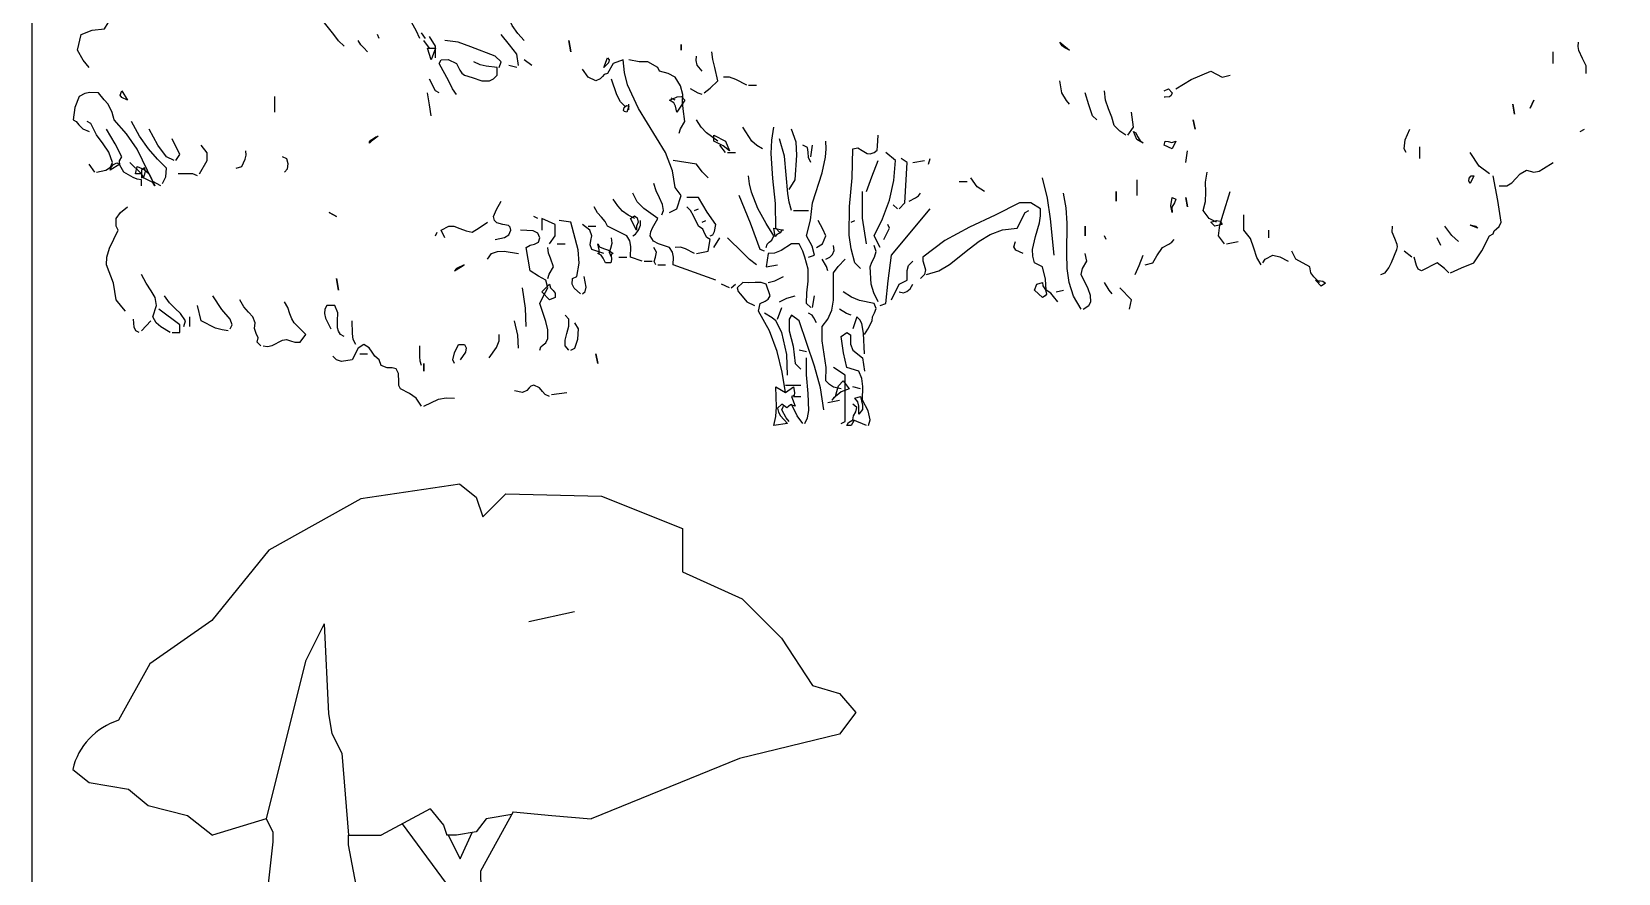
# Model space of a CAD drawing. Header units: millimetres. Extents: x 577 to 2337, y 236 to 943.
# Drawn here: x 809.98 to 815.78, y 705.82 to 708.9 of the extents above; entities that cross this region are included whole.
import ezdxf

# ---------------------------------------------------------------- set-up
doc = ezdxf.new("R2010")
doc.units = ezdxf.units.MM
doc.header["$LTSCALE"] = 0.01
doc.linetypes.add('SOLID_LINE', pattern=[0])
doc.layers.add('06-Furn', color=4, linetype='Continuous')

# ---------------------------------------------------------------- blocks, each defined once
blk = doc.blocks.new('Tree 10')
at = {"layer": '06-Furn', "color": 34, "linetype": 'SOLID_LINE'}
for p, q in [((957.5663, 638.6162), (957.6014, 638.5955)), ((957.5681, 638.5425), (957.5663, 638.6162)), ((957.6014, 638.5955), (957.6301, 638.6162)), ((957.6329, 638.5848), (957.6229, 638.5803)), ((957.6229, 638.5803), (957.6364, 638.5452)), ((957.6301, 638.6162), (957.6347, 638.5955)), ((957.6347, 638.5955), (957.6329, 638.5848)), ((957.5663, 638.5075), (957.5681, 638.5425)), ((957.5879, 638.5524), (957.5726, 638.538)), ((957.5726, 638.538), (957.5753, 638.5228)), ((957.5753, 638.5228), (957.5825, 638.5102)), ((957.6059, 638.5389), (957.5879, 638.5524)), ((957.6122, 638.5434), (957.6059, 638.5389)), ((957.6194, 638.5506), (957.6122, 638.5434)), ((957.6364, 638.5452), (957.6194, 638.5506)), ((957.5592, 638.4742), (957.5663, 638.5075)), ((957.6086, 638.4814), (957.5592, 638.4742)), ((957.5825, 638.5102), (957.6086, 638.4814))]:
    blk.add_line(p, q, dxfattribs=at)
at = {"layer": '06-Furn', "color": 88, "linetype": 'SOLID_LINE'}
for points in [[(955.0539, 639.7835), (955.0323, 639.8104), (955.0117, 639.8473), (955.0251, 639.9048), (955.0656, 639.92), (955.1105, 639.9255), (955.124, 639.947), (955.1033, 639.9901), (955.0907, 640.036), (955.0683, 640.1303), (955.08, 640.1555), (955.0961, 640.1869), (955.1294, 640.2022), (955.1662, 640.2229), (955.1815, 640.248), (955.1833, 640.2633), (955.1743, 640.2786), (955.1905, 640.3289), (955.2111, 640.3783), (955.2399, 640.4224), (955.2803, 640.4556)], [(956.2634, 639.8895), (956.2508, 639.9192), (956.2346, 639.947), (956.1996, 640.0108), (956.1825, 640.018), (956.178, 640.0054), (956.1834, 639.9875), (956.1933, 639.974)], [(955.9875, 639.8616), (955.9669, 639.8814), (955.9489, 639.9048), (955.9103, 639.9533)], [(956.1151, 639.8895), (956.1088, 639.9048)], [(956.285, 639.8895), (956.2706, 639.9111)], [(956.0729, 639.841), (956.0585, 639.8563), (956.0486, 639.8662), (956.0378, 639.8832)], [(956.2993, 639.8544), (956.2787, 639.8832)], [(956.3056, 639.8122), (956.2921, 639.8544), (956.3209, 639.8544), (956.3056, 639.8122)], [(956.3209, 639.8194), (956.3209, 639.8616), (956.2993, 639.8967)], [(956.816, 639.841), (956.8088, 639.8832), (956.816, 639.841)], [(957.2195, 639.8473), (957.2195, 639.8679), (957.2195, 639.8473)], [(958.6401, 639.8473), (958.6231, 639.8563), (958.6132, 639.8634), (958.6051, 639.876), (958.6401, 639.8473)], [(960.5299, 639.7619), (960.5299, 639.7898), (960.5164, 639.8167), (960.5029, 639.8455), (960.5002, 639.8607), (960.502, 639.876)], [(956.3982, 639.6846), (956.3838, 639.7053), (956.3694, 639.734), (956.3344, 639.7988), (956.3425, 639.8122), (956.3676, 639.8131), (956.3982, 639.7988), (956.4099, 639.7736), (956.417, 639.7628), (956.4269, 639.7556), (956.4557, 639.7475), (956.4907, 639.735), (956.5186, 639.735), (956.5339, 639.743), (956.5464, 639.7556), (956.5464, 639.7835), (956.5069, 639.7888), (956.4845, 639.7933), (956.462, 639.8041)], [(956.6183, 639.7835), (956.5896, 639.7907)], [(956.674, 639.7907), (956.6453, 639.8122)], [(957.1773, 639.2533), (957.2042, 639.2668), (957.2195, 639.3162), (957.1979, 639.345), (957.188, 639.4061), (957.162, 639.4726), (957.064, 639.6343), (957.0236, 639.7206), (957.0119, 639.7655), (957.0074, 639.8122), (956.9715, 639.7988), (956.9499, 639.7619), (956.9382, 639.7583), (956.9319, 639.7511), (956.9238, 639.7421), (956.9077, 639.735), (956.8798, 639.7484), (956.8592, 639.7772)], [(956.9364, 639.7835), (956.9499, 639.8194), (956.9562, 639.8122), (956.9544, 639.8014), (956.9364, 639.7835)], [(957.2123, 639.5435), (957.2177, 639.5597), (957.233, 639.5858), (957.2267, 639.6325), (957.2249, 639.6586), (957.2258, 639.6846), (957.2177, 639.717), (957.1979, 639.7484), (957.1719, 639.7619), (957.1404, 639.77), (957.135, 639.7835), (957.0982, 639.8041), (957.0658, 639.805), (957.0281, 639.8122)], [(957.2968, 639.77), (957.2788, 639.7925), (957.2743, 639.8095), (957.2761, 639.8257)], [(957.304, 639.6918), (957.3264, 639.708), (957.3534, 639.735), (957.3426, 639.7844), (957.3354, 639.8131), (957.3318, 639.841)], [(960.4095, 639.7988), (960.4095, 639.841)], [(956.3344, 639.6918), (956.3209, 639.6981), (956.2993, 639.7412)], [(957.0137, 639.6424), (956.9975, 639.6586), (956.9841, 639.6837), (956.9652, 639.7412)], [(957.4603, 639.7197), (957.4199, 639.7394), (957.3965, 639.7484), (957.3741, 639.7484)], [(958.6401, 639.6496), (958.6293, 639.6631), (958.6123, 639.6918), (958.6051, 639.735)], [(959.0292, 639.7062), (959.0858, 639.7403), (959.1568, 639.77), (959.199, 639.7484), (959.2278, 639.7556)], [(955.3163, 639.3513), (955.2875, 639.3665), (955.23, 639.4851), (955.1905, 639.5418), (955.1455, 639.592), (955.1384, 639.619), (955.124, 639.6496), (955.1096, 639.6657), (955.0889, 639.6918), (955.0566, 639.6927), (955.0386, 639.6891), (955.018, 639.6774), (955.0018, 639.6379), (954.9964, 639.592), (955.0072, 639.5867), (955.017, 639.5741), (955.0314, 639.5597), (955.0539, 639.5498)], [(955.195, 639.6639), (955.1743, 639.6738), (955.168, 639.6828), (955.1743, 639.6981), (955.195, 639.6639)], [(955.7332, 639.6208), (955.7332, 639.6774)], [(956.3056, 639.6073), (956.2993, 639.6469), (956.2921, 639.6918)], [(957.2042, 639.6208), (957.1988, 639.6424), (957.1925, 639.655), (957.1773, 639.6639), (957.1899, 639.6694), (957.2051, 639.6765), (957.2204, 639.6783), (957.233, 639.6639), (957.2042, 639.6208)], [(957.1979, 639.6639), (957.1836, 639.6712)], [(957.2968, 639.6846), (957.2815, 639.69), (957.2545, 639.7062)], [(957.4666, 639.7197), (957.4954, 639.7197)], [(958.7399, 639.592), (958.7246, 639.6073), (958.7111, 639.6469), (958.6976, 639.6918)], [(958.8459, 639.5364), (958.8243, 639.5516), (958.8037, 639.5714), (958.7947, 639.602), (958.783, 639.6325), (958.7722, 639.6639), (958.7677, 639.6981)], [(958.987, 639.6981), (958.987, 639.6981), (959.0023, 639.7062), (959.0157, 639.6918), (959.0121, 639.6819), (959.0058, 639.6765), (958.9897, 639.6756), (958.987, 639.6756)], [(957.0209, 639.6208), (957.0128, 639.6226), (957.0092, 639.6262), (957.011, 639.637), (957.02, 639.6451), (957.0281, 639.6424), (957.0209, 639.6208)], [(957.0281, 639.6289), (957.0281, 639.6496)], [(958.8531, 639.5364), (958.8746, 639.5651), (958.8675, 639.6208)], [(960.2684, 639.6136), (960.2612, 639.6496), (960.2684, 639.6136)], [(960.325, 639.6352), (960.3385, 639.6639), (960.325, 639.6352)], [(955.0818, 639.4016), (955.1159, 639.4088), (955.1321, 639.4195), (955.1393, 639.4366), (955.1267, 639.4744), (955.1051, 639.5049), (955.0808, 639.5382), (955.0602, 639.5786), (955.0467, 639.5858)], [(955.2453, 639.3513), (955.2453, 639.3728), (955.23, 639.3755), (955.2156, 639.3818), (955.1815, 639.4016), (955.1671, 639.4267), (955.1653, 639.442), (955.1743, 639.4573), (955.1491, 639.5049), (955.1177, 639.5579)], [(955.3226, 639.3593), (955.3351, 639.3845), (955.3379, 639.4151), (955.3046, 639.4483), (955.2713, 639.4869), (955.239, 639.5327), (955.2093, 639.5858)], [(955.3648, 639.4438), (955.3379, 639.4573), (955.3055, 639.4995), (955.274, 639.5579)], [(957.3534, 639.5148), (957.312, 639.5453), (957.2932, 639.5651), (957.2761, 639.592)], [(957.5169, 639.486), (957.4962, 639.4986), (957.4783, 639.5148), (957.445, 639.5651)], [(959.1002, 639.5579), (959.093, 639.592), (959.1002, 639.5579)], [(959.8721, 639.4726), (959.864, 639.486), (959.8676, 639.5193), (959.8856, 639.5579)], [(960.5083, 639.5498), (960.5236, 639.5579)], [(955.372, 639.4438), (955.3864, 639.4654), (955.3585, 639.5229)], [(955.4574, 639.3944), (955.4861, 639.4438), (955.4861, 639.4717), (955.4645, 639.5004)], [(956.0801, 639.5076), (956.0801, 639.5121), (956.0846, 639.5175), (956.1025, 639.5301), (956.1115, 639.5327), (956.0872, 639.5148), (956.0801, 639.5076)], [(957.3965, 639.4789), (957.3731, 639.4968), (957.339, 639.5148), (957.339, 639.5364), (957.3821, 639.5148), (957.3965, 639.4789)], [(957.3821, 639.4726), (957.3606, 639.5004)], [(957.694, 639.4366), (957.6859, 639.4546), (957.6849, 639.4744), (957.6823, 639.4914), (957.6652, 639.5004)], [(957.694, 639.4573), (957.7002, 639.5004)], [(958.9097, 639.5076), (958.8864, 639.5211), (958.8746, 639.5498), (958.8827, 639.5445), (958.889, 639.5319), (958.8971, 639.5175), (958.9097, 639.5076)], [(959.0157, 639.486), (958.987, 639.5004), (958.9906, 639.5148), (959.0005, 639.513), (959.0139, 639.5094), (959.0292, 639.5148), (959.0157, 639.486)], [(955.5922, 639.4151), (955.6128, 639.4222), (955.6254, 639.4483), (955.629, 639.4627), (955.6272, 639.4789)], [(955.7683, 639.4016), (955.7799, 639.4133), (955.7826, 639.4321), (955.7773, 639.4501), (955.762, 639.4573)], [(957.3183, 639.38), (957.2968, 639.4025), (957.2761, 639.4303), (957.1907, 639.4438)], [(957.3893, 639.4726), (957.4181, 639.4726)], [(958.0668, 639.4366), (958.1099, 639.4438)], [(958.1243, 639.4303), (958.1306, 639.451)], [(959.0661, 639.4366), (959.0714, 639.4789)], [(959.9215, 639.451), (959.9215, 639.4941)], [(960.1767, 639.3944), (960.1381, 639.4231), (960.1057, 639.4726)], [(955.0755, 639.4016), (955.0539, 639.4303)], [(955.1312, 639.4088), (955.1348, 639.4195), (955.1437, 639.4294), (955.1554, 639.4348), (955.1662, 639.4303), (955.1312, 639.4088)], [(955.2453, 639.3944), (955.2031, 639.4366)], [(955.2947, 639.3513), (955.2875, 639.3629), (955.2723, 639.3701), (955.2561, 639.3791), (955.2453, 639.3944), (955.2237, 639.3944), (955.23, 639.4222), (955.2552, 639.4114), (955.274, 639.3944), (955.2947, 639.3513)], [(955.2453, 639.4088), (955.2453, 639.38), (955.257, 639.389), (955.2606, 639.4052), (955.257, 639.4169), (955.2453, 639.4088)], [(955.4502, 639.3881), (955.434, 639.3944), (955.4169, 639.3944), (955.3801, 639.3944)], [(959.1784, 639.2183), (959.1505, 639.2317), (959.1289, 639.2605), (959.1379, 639.2937), (959.1388, 639.3279), (959.1379, 639.3647), (959.1433, 639.4016)], [(960.0338, 639.0331), (960.0743, 639.0511), (960.1192, 639.0691), (960.1479, 639.1131), (960.1767, 639.1679), (960.1902, 639.1751), (960.1938, 639.1868), (960.2019, 639.194), (960.2117, 639.2021), (960.219, 639.2183), (960.2073, 639.2973), (960.1902, 639.3881)], [(960.1057, 639.3593), (960.1003, 639.3683), (960.1021, 639.3791), (960.1093, 639.3881), (960.1192, 639.3881), (960.1057, 639.3593)], [(960.2117, 639.3513), (960.2396, 639.3513), (960.2576, 639.362), (960.2729, 639.3773), (960.289, 639.3944), (960.3115, 639.4088), (960.3385, 639.4016), (960.3582, 639.4052), (960.3744, 639.4141), (960.4095, 639.4366)], [(957.1485, 639.2452), (957.1557, 639.2605), (957.1512, 639.2829), (957.1404, 639.3072), (957.1287, 639.3333), (957.1198, 639.3593)], [(958.2366, 639.3665), (958.2654, 639.3665)], [(958.3292, 639.3306), (958.3022, 639.3477), (958.2798, 639.38)], [(958.5835, 639.097), (958.5709, 639.2308), (958.5592, 639.3054), (958.5413, 639.38)], [(958.6824, 638.9002), (958.6554, 638.9478), (958.6392, 638.9972), (958.6321, 639.0493), (958.6302, 639.1032), (958.6311, 639.2146), (958.6284, 639.2704), (958.6185, 639.3243)], [(958.8108, 639.2955), (958.8108, 639.3306), (958.8108, 639.2955)], [(958.8881, 639.3162), (958.8881, 639.3728)], [(959.2071, 639.1392), (959.1856, 639.1679), (959.1901, 639.2066), (959.2018, 639.247), (959.2278, 639.3306)], [(955.1878, 638.8921), (955.1734, 638.9082), (955.1527, 638.9343), (955.1437, 638.9954), (955.1177, 639.0619), (955.1186, 639.0907), (955.1285, 639.123), (955.1599, 639.1895), (955.1527, 639.203), (955.1527, 639.2317), (955.1689, 639.2533), (955.195, 639.274)], [(956.5393, 639.1545), (956.5734, 639.1616), (956.5896, 639.1715), (956.5968, 639.1895), (956.5941, 639.2003), (956.5878, 639.2057), (956.5671, 639.2093), (956.5456, 639.2156), (956.5375, 639.2246), (956.533, 639.2389), (956.5438, 639.265), (956.5608, 639.2955)], [(957.0775, 639.0754), (957.0344, 639.0907), (957.0362, 639.1293), (957.0326, 639.15), (957.0209, 639.1679), (956.9499, 639.203), (956.9418, 639.2209), (956.9283, 639.2362), (956.914, 639.2524), (956.9014, 639.274)], [(957.0497, 639.2317), (957.0254, 639.2434), (957.0047, 639.2587), (956.9876, 639.2784), (956.9715, 639.3027)], [(957.3255, 639.1679), (957.3354, 639.1724), (957.3417, 639.1841), (957.3471, 639.2102), (957.3148, 639.2542), (957.2833, 639.309), (957.2411, 639.309)], [(957.2761, 639.1041), (957.3183, 639.1122), (957.3255, 639.1545), (957.3138, 639.1616), (957.3067, 639.176), (957.2986, 639.1931), (957.2833, 639.203), (957.2644, 639.2416), (957.2545, 639.2605), (957.2411, 639.274)], [(957.268, 639.2605), (957.2833, 639.2668)], [(959.0157, 639.2533), (959.0103, 639.2784), (959.0157, 639.309), (959.0292, 639.3018), (959.0238, 639.2892), (959.0148, 639.2731), (959.0157, 639.2533)], [(959.0714, 639.274), (959.0661, 639.309), (959.0714, 639.274)], [(955.9588, 639.2389), (955.9318, 639.2533), (955.9588, 639.2389)], [(956.3559, 639.1608), (956.3425, 639.1895), (956.3694, 639.203), (956.3883, 639.203), (956.4099, 639.1949), (956.4332, 639.1859), (956.4548, 639.1814), (956.4808, 639.1976), (956.5114, 639.2183)], [(956.6956, 639.2317), (956.6812, 639.2389)], [(956.7378, 639.1392), (956.7585, 639.1679), (956.7585, 639.2102), (956.71, 639.2317), (956.71, 639.1895)], [(956.8511, 638.9559), (956.8286, 638.9765), (956.8205, 638.9909), (956.8223, 639.0125), (956.8376, 639.0197), (956.8466, 639.0682), (956.843, 639.1167), (956.816, 639.2183), (956.7738, 639.2246)], [(956.9364, 639.1041), (956.8933, 639.1185), (956.887, 639.1347), (956.8897, 639.1509), (956.8933, 639.1688), (956.8861, 639.1895), (956.8592, 639.2102)], [(957.0559, 639.1895), (957.0344, 639.2317), (957.0487, 639.2416), (957.0587, 639.2335), (957.0622, 639.2183), (957.0559, 639.203), (957.0559, 639.1895)], [(957.0425, 639.1679), (957.0532, 639.1742), (957.064, 639.1886), (957.0712, 639.2066), (957.0712, 639.2246)], [(957.2968, 639.2183), (957.3102, 639.2246)], [(959.1721, 639.203), (959.1568, 639.2183), (959.1784, 639.2246), (959.191, 639.2219), (959.199, 639.2102), (959.1721, 639.203)], [(959.341, 639.0619), (959.3257, 639.0889), (959.315, 639.123), (959.3024, 639.159), (959.2781, 639.1895), (959.2781, 639.2452)], [(960.1336, 639.1967), (960.1084, 639.2057), (960.1057, 639.2084), (960.1264, 639.203), (960.1336, 639.1967)], [(956.3209, 639.1679), (956.3272, 639.1814)], [(956.7028, 638.7501), (956.7064, 638.7618), (956.7145, 638.769), (956.7244, 638.7771), (956.7315, 638.7923), (956.7315, 638.8247), (956.7244, 638.8543), (956.7028, 638.9208), (956.7145, 638.946), (956.7315, 638.9774), (956.7244, 639.0062), (956.6983, 639.0206), (956.6669, 639.0403), (956.6525, 639.1257), (956.6669, 639.1338), (956.683, 639.1383), (956.6974, 639.1455), (956.7028, 639.1608), (956.6956, 639.1778), (956.6785, 639.1859), (956.6318, 639.1895)], [(956.8798, 639.203), (956.9077, 639.203)], [(956.9652, 639.0907), (956.958, 639.1068), (956.9625, 639.123), (956.9679, 639.141), (956.9652, 639.1608)], [(958.6976, 639.203), (958.6976, 639.1679), (958.6976, 639.203)], [(958.7749, 639.1545), (958.7677, 639.1679)], [(958.9169, 639.0619), (958.9447, 639.0691), (958.96, 639.0952), (958.9807, 639.1257), (959.004, 639.1374), (959.0148, 639.1446), (959.0229, 639.1545)], [(959.3689, 639.1608), (959.3689, 639.1895)], [(959.7795, 639.0269), (959.7948, 639.0331), (959.8083, 639.0511), (959.8182, 639.0709), (959.837, 639.1185), (959.8398, 639.1275), (959.8388, 639.1365), (959.8299, 639.158), (959.8209, 639.1814), (959.8218, 639.203)], [(959.9988, 639.1329), (959.9853, 639.1608)], [(960.0626, 639.1473), (960.0383, 639.1697), (960.0132, 639.203)], [(956.5114, 639.0834), (956.5258, 639.1041), (956.5482, 639.1113), (956.5725, 639.1122), (956.6246, 639.1041)], [(956.7315, 639.0125), (956.7369, 639.0286), (956.7531, 639.0547), (956.7423, 639.0871), (956.7351, 639.105), (956.7315, 639.1257)], [(956.7666, 639.1392), (956.7954, 639.1392)], [(956.9436, 639.0691), (956.9346, 639.0862), (956.9275, 639.097), (956.9149, 639.1041), (956.9212, 639.1077), (956.9203, 639.1167), (956.9149, 639.1392), (956.9212, 639.1284), (956.9356, 639.1221), (956.9535, 639.1158), (956.9715, 639.1041), (956.9661, 639.1023), (956.9643, 639.097), (956.9652, 639.0817), (956.9625, 639.0691), (956.9436, 639.0691)], [(956.9921, 639.0907), (957.0209, 639.0907)], [(957.1269, 639.0619), (957.1215, 639.0745), (957.126, 639.0907), (957.1296, 639.1086), (957.1198, 639.1257)], [(957.268, 639.1041), (957.2356, 639.1203), (957.2177, 639.1266), (957.1979, 639.1257)], [(958.4703, 639.1041), (958.4433, 639.1158), (958.4361, 639.1275), (958.4424, 639.1473)], [(958.6904, 638.9002), (958.7111, 638.9136), (958.7183, 638.9271), (958.7174, 638.9496), (958.7084, 638.9747), (958.6824, 639.0269), (958.6877, 639.0484), (958.7039, 639.0754), (958.6976, 639.1041)], [(958.8809, 639.0269), (958.8953, 639.0592), (958.9097, 639.097)], [(959.2143, 639.1392), (959.2566, 639.1473)], [(959.3473, 639.0691), (959.3554, 639.0834), (959.3842, 639.097), (959.4093, 639.0915), (959.4399, 639.0754)], [(959.554, 638.9981), (959.5333, 639.0188), (959.5234, 639.0331), (959.5189, 639.0547), (959.4686, 639.0834), (959.4533, 639.1122)], [(959.8928, 639.0907), (959.864, 639.1122)], [(960.0275, 639.0331), (960.0114, 639.0484), (959.9853, 639.0691), (959.9278, 639.0403), (959.9161, 639.0466), (959.9089, 639.0601), (959.9009, 639.0907)], [(956.391, 639.0403), (956.4189, 639.0574), (956.426, 639.0619), (956.3982, 639.0484), (956.391, 639.0403)], [(957.0847, 639.0754), (957.1135, 639.0754)], [(957.135, 639.0619), (957.162, 639.0619)], [(955.3513, 638.8148), (955.3163, 638.8354), (955.3001, 638.8498), (955.2875, 638.8714), (955.301, 638.9136), (955.2956, 638.9424), (955.2812, 638.9676), (955.2633, 638.9945), (955.2453, 639.0269)], [(955.9669, 638.9693), (955.9588, 639.0125), (955.9669, 638.9693)], [(956.6525, 638.8364), (956.6507, 638.9037), (956.639, 638.9774)], [(956.7378, 638.9343), (956.71, 638.963), (956.7378, 638.9909), (956.7423, 638.9783), (956.7513, 638.9684), (956.7594, 638.9585), (956.7585, 638.9424), (956.7378, 638.9343)], [(956.8592, 638.9559), (956.8681, 638.9648), (956.8726, 638.9801), (956.8655, 639.0197)], [(958.5413, 638.9424), (958.5125, 638.9693), (958.5206, 638.9909), (958.5413, 638.9981), (958.5431, 638.9855), (958.5521, 638.9703), (958.5557, 638.955), (958.5512, 638.9487), (958.5413, 638.9424)], [(958.7965, 638.9559), (958.7848, 638.9693), (958.7677, 638.9981)], [(958.8594, 638.9002), (958.8675, 638.9343), (958.8243, 638.9774)], [(959.5612, 638.9846), (959.5396, 639.0062), (959.5666, 639.0026), (959.5765, 638.9945), (959.5612, 638.9846)], [(955.4007, 638.8364), (955.407, 638.857), (955.3891, 638.884), (955.3684, 638.9028), (955.3477, 638.9226), (955.3298, 638.9487)], [(955.5706, 638.8283), (955.5769, 638.8427), (955.5706, 638.8633), (955.5391, 638.8984), (955.5068, 638.9487)], [(955.6829, 638.7654), (955.6694, 638.7788), (955.6721, 638.795), (955.6658, 638.8112), (955.6595, 638.8291), (955.6622, 638.8498), (955.6532, 638.8723), (955.6371, 638.8894), (955.62, 638.9082), (955.6056, 638.9343)], [(955.691, 638.7654), (955.7072, 638.7636), (955.7233, 638.7672), (955.762, 638.786), (955.7764, 638.7896), (955.7907, 638.7842), (955.8069, 638.7788), (955.8258, 638.7788), (955.8465, 638.8076), (955.8177, 638.8364), (955.8042, 638.8498), (955.7952, 638.8642), (955.788, 638.8831), (955.7809, 638.9055), (955.7683, 638.9271)], [(958.5916, 638.963), (958.6185, 638.9693)], [(955.2372, 638.8148), (955.2255, 638.8202), (955.2192, 638.8336), (955.2165, 638.8633)], [(955.3585, 638.8148), (955.3864, 638.8148), (955.3864, 638.8427), (955.3091, 638.9002)], [(955.4223, 638.8364), (955.4223, 638.8714)], [(955.5634, 638.8211), (955.5409, 638.8238), (955.5167, 638.831), (955.4645, 638.857), (955.4502, 638.9136)], [(955.9875, 638.7995), (955.974, 638.8076), (955.966, 638.8193), (955.9623, 638.8319), (955.9633, 638.8579), (955.9641, 638.8867), (955.9525, 638.9136), (955.9237, 638.9136), (955.9165, 638.9002), (955.9156, 638.884), (955.9192, 638.8669), (955.9381, 638.8283)], [(956.8088, 638.7501), (956.7954, 638.7654), (956.7954, 638.7869), (956.8016, 638.8112), (956.8088, 638.8372), (956.8088, 638.8633), (956.7954, 638.8786)], [(955.2453, 638.8211), (955.2803, 638.857)], [(956.0297, 638.7708), (956.0199, 638.7896), (956.0181, 638.8112), (956.0163, 638.857)], [(956.5177, 638.7222), (956.5446, 638.76), (956.5536, 638.7842), (956.5545, 638.8076)], [(956.6246, 638.7573), (956.6228, 638.8049), (956.6102, 638.857)], [(956.816, 638.7501), (956.8304, 638.7573), (956.8421, 638.7905), (956.8439, 638.8283), (956.8304, 638.8498)], [(956.2706, 638.5452), (956.2499, 638.574), (956.2265, 638.5919), (956.1933, 638.609), (956.187, 638.6207), (956.187, 638.6342), (956.1861, 638.6647), (956.1771, 638.6818), (956.1627, 638.6854), (956.1439, 638.6854), (956.1223, 638.6935), (956.1151, 638.715), (956.0998, 638.7276), (956.09, 638.7429), (956.0783, 638.7582), (956.0585, 638.7708), (956.0378, 638.7573), (956.0163, 638.715), (955.9776, 638.7087), (955.9588, 638.7141), (955.9453, 638.7285)], [(956.2706, 638.6935), (956.2652, 638.7097), (956.2643, 638.7267), (956.2634, 638.7654)], [(956.391, 638.7016), (956.3847, 638.715), (956.3901, 638.7402), (956.4054, 638.7708), (956.4269, 638.7708), (956.4332, 638.7582), (956.4305, 638.7429), (956.4116, 638.715)], [(956.045, 638.7366), (956.0729, 638.7366)], [(956.2787, 638.6728), (956.2787, 638.7016), (956.2787, 638.6728)], [(956.9149, 638.7016), (956.9077, 638.7366), (956.9149, 638.7016)], [(956.2787, 638.5452), (956.3326, 638.5704), (956.3604, 638.5758), (956.391, 638.574)], [(956.7378, 638.5803), (956.7226, 638.5884), (956.7127, 638.5991), (956.701, 638.6117), (956.6812, 638.6225), (956.6705, 638.6189), (956.6633, 638.6117), (956.6552, 638.6027), (956.639, 638.5955), (956.6102, 638.6018)], [(956.745, 638.5874), (956.8016, 638.5955)]]:
    blk.add_lwpolyline(points, dxfattribs=at)
at = {"layer": '06-Furn', "color": 34, "linetype": 'SOLID_LINE'}
for points in [[(956.6453, 639.8832), (956.6228, 639.9084), (956.6021, 639.938), (956.5662, 640.0099), (956.5321, 640.0854), (956.497, 640.1519)], [(956.6246, 639.7907), (956.6183, 639.8329), (956.5914, 639.8662), (956.5608, 639.9048)], [(956.5545, 639.7835), (956.5608, 639.8041), (956.5393, 639.8257), (956.4503, 639.8599), (956.4036, 639.876), (956.3559, 639.8832)], [(957.5798, 639.1814), (957.5663, 639.1967), (957.5646, 639.2865), (957.5547, 639.3773), (957.5493, 639.4699), (957.552, 639.5175), (957.5592, 639.5651)], [(957.6149, 639.3377), (957.6364, 639.3728), (957.6427, 639.4627), (957.64, 639.5103), (957.6229, 639.5579)], [(957.6229, 639.2605), (957.6149, 639.291), (957.6095, 639.3234), (957.6041, 639.3908), (957.5978, 639.46), (957.5798, 639.5229)], [(957.6859, 639.0907), (957.7074, 639.097), (957.6985, 639.1302), (957.6787, 639.1679), (957.693, 639.2254), (957.7002, 639.2883), (957.7352, 639.3989), (957.7478, 639.4564), (957.7505, 639.486), (957.7487, 639.5148)], [(957.8763, 639.0484), (957.8548, 639.0691), (957.8413, 639.1203), (957.8341, 639.1706), (957.835, 639.2749), (957.8449, 639.3809), (957.8476, 639.486), (957.8664, 639.4896), (957.8817, 639.4797), (957.8997, 639.4689), (957.9114, 639.4681), (957.9257, 639.4726), (957.9365, 639.4815), (957.9383, 639.4959), (957.9401, 639.5364)], [(957.8979, 639.3306), (957.9168, 639.3845), (957.9401, 639.4438)], [(957.9473, 639.1257), (957.9257, 639.1679), (957.9563, 639.2299), (957.9815, 639.2982), (957.9976, 639.3701), (958.0039, 639.4438), (957.9689, 639.4726)], [(958.0174, 639.2668), (958.0381, 639.2883), (958.0461, 639.4366), (958.0246, 639.451)], [(957.5304, 639.1257), (957.534, 639.1374), (957.5421, 639.1446), (957.552, 639.1527), (957.5592, 639.1679), (957.5304, 639.2128), (957.4998, 639.2677), (957.4765, 639.3279), (957.4693, 639.3584), (957.4666, 639.3881)], [(957.3471, 639.0062), (957.1907, 639.0619), (957.1916, 639.0907), (957.188, 639.1086), (957.1773, 639.1257), (957.1368, 639.1392), (957.118, 639.149), (957.1063, 639.1679), (957.109, 639.1832), (957.1153, 639.1976), (957.135, 639.2317), (957.0829, 639.2677), (957.0587, 639.292), (957.0425, 639.3243)], [(957.8979, 639.1392), (957.8826, 639.2326), (957.8835, 639.3306)], [(958.0534, 639.2955), (958.0767, 639.3072), (958.0875, 639.3144), (958.0956, 639.3243)], [(957.5241, 639.1122), (957.5088, 639.1185), (957.4729, 639.2146), (957.4316, 639.3162)], [(957.9473, 638.9136), (957.9689, 638.9208), (957.977, 639.0035), (957.9895, 639.097), (958.1306, 639.2668)], [(958.0111, 639.2668), (957.9958, 639.2821)], [(958.5979, 638.9271), (958.5817, 638.946), (958.5718, 638.9585), (958.5547, 638.9693), (958.553, 639.0098), (958.5413, 639.0547), (958.5125, 639.0691), (958.5062, 639.0934), (958.5053, 639.1176), (958.5161, 639.1652), (958.5305, 639.2156), (958.5341, 639.2416), (958.5341, 639.2668), (958.499, 639.2883), (958.4568, 639.2883), (958.3678, 639.2434), (958.2744, 639.1994), (958.1845, 639.1509), (958.1037, 639.0907), (958.1037, 639.0772), (958.1091, 639.061), (958.1135, 639.0439), (958.1099, 639.0269), (958.0956, 639.0125)], [(957.6301, 639.2605), (957.6859, 639.2605)], [(957.7146, 639.1257), (957.737, 639.1392), (957.7487, 639.1679), (957.738, 639.1931), (957.7209, 639.2246)], [(957.8413, 639.2183), (957.8548, 639.2246)], [(957.9608, 639.1545), (957.9823, 639.1967), (957.9752, 639.2102)], [(958.1172, 639.0269), (958.1621, 639.0403), (958.2007, 639.0628), (958.2726, 639.1203), (958.3094, 639.149), (958.3499, 639.1733), (958.3957, 639.1904), (958.4487, 639.1967), (958.4775, 639.2533), (958.4919, 639.2605)], [(957.339, 639.1257), (957.3606, 639.1608)], [(957.4954, 639.0619), (957.4702, 639.0817), (957.445, 639.1059), (957.3893, 639.1608)], [(957.5636, 639.1661), (957.5592, 639.1967), (957.5942, 639.1895), (957.5879, 639.1895), (957.5816, 639.1787), (957.5691, 639.1733), (957.5636, 639.1661)], [(957.5636, 639.1679), (957.5636, 639.1679), (957.5636, 639.1679)], [(957.694, 638.9065), (957.6787, 638.9208), (957.6796, 638.9595), (957.6841, 639.0026), (957.6849, 639.0466), (957.6724, 639.0907), (957.6643, 639.1122), (957.6517, 639.1392), (957.6229, 639.1392), (957.5861, 639.114), (957.561, 639.105), (957.5376, 639.1041), (957.5304, 639.0547), (957.5726, 639.0619)], [(957.7487, 639.0834), (957.7631, 639.0907), (957.7739, 639.1005), (957.7793, 639.114), (957.7775, 639.1329)], [(957.9401, 638.9271), (957.924, 638.9595), (957.9149, 638.9909), (957.9114, 639.0547), (957.9168, 639.0718), (957.9267, 639.0907), (957.9329, 639.1113), (957.9257, 639.1329)], [(957.8053, 638.609), (957.7775, 638.6153), (957.7622, 638.6243), (957.7487, 638.6378), (957.7496, 638.6863), (957.7424, 638.7348), (957.7352, 638.7842), (957.7352, 638.8364), (957.7568, 638.8633), (957.7703, 638.8966), (957.7775, 638.9325), (957.7775, 639.0062), (957.7775, 639.0331), (957.7936, 639.0556), (957.8197, 639.0834)], [(957.7568, 639.0403), (957.7514, 639.0565), (957.7352, 639.0834)], [(957.9895, 638.9343), (958.0174, 638.9909), (958.0461, 639.0062), (958.0461, 639.0412), (958.0516, 639.0592), (958.0668, 639.0754)], [(957.3965, 638.9774), (957.3678, 638.9909)], [(957.4028, 638.9774), (957.4181, 638.9909)], [(957.6014, 638.5955), (957.5897, 638.6701), (957.5708, 638.7456), (957.543, 638.8202), (957.5025, 638.8921), (957.5088, 638.9208), (957.5268, 638.9289), (957.5376, 638.9361), (957.5448, 638.9487), (957.5304, 638.9909), (957.5124, 638.9981), (957.4909, 638.9972), (957.4675, 638.9963), (957.445, 638.9981), (957.4244, 638.9774), (957.428, 638.9648), (957.4369, 638.955), (957.4603, 638.9271), (957.4882, 638.9136)], [(957.5376, 638.9981), (957.5628, 639.0035), (957.5942, 639.0197)], [(958.0174, 638.963), (958.0327, 638.9603), (958.0453, 638.964), (958.0569, 638.9738), (958.0668, 638.9909)], [(957.5798, 638.9271), (957.6059, 638.9406), (957.6364, 638.9487)], [(957.7002, 638.9065), (957.7074, 638.9487)], [(957.8898, 638.8076), (957.9024, 638.8274), (957.9186, 638.857), (957.9194, 638.8723), (957.9275, 638.8867), (957.9329, 638.902), (957.9257, 638.9208), (957.8718, 638.9316), (957.8431, 638.9442), (957.8125, 638.963)], [(957.6086, 638.6584), (957.6059, 638.7339), (957.5879, 638.8148), (957.5663, 638.857), (957.5529, 638.8687), (957.5241, 638.8849)], [(957.5726, 638.8633), (957.5879, 638.9065)], [(957.7415, 638.5317), (957.7299, 638.6117), (957.7074, 638.6917), (957.6517, 638.857), (957.6229, 638.8786), (957.6149, 638.8633), (957.6149, 638.8211), (957.6292, 638.7645), (957.6364, 638.7016), (957.6571, 638.68)], [(957.7146, 638.8498), (957.7056, 638.8678), (957.6985, 638.8777), (957.6859, 638.8849)], [(957.8413, 638.8786), (957.8251, 638.884), (957.7991, 638.9002)], [(957.8898, 638.7366), (957.8871, 638.8121), (957.8808, 638.8471), (957.8736, 638.8615), (957.8629, 638.8714), (957.8476, 638.8283)], [(957.9051, 638.4742), (957.9114, 638.4958), (957.9033, 638.5281), (957.8835, 638.5668), (957.8844, 638.6171), (957.8808, 638.6459), (957.8692, 638.6728), (957.826, 638.6863), (957.8134, 638.7402), (957.8053, 638.7995), (957.826, 638.8148), (957.8386, 638.8058), (957.8395, 638.7905), (957.8395, 638.7716), (957.8476, 638.7501), (957.8835, 638.7222), (957.8898, 638.6728)], [(957.6787, 638.7438), (957.6517, 638.7501)], [(957.6724, 638.4814), (957.6823, 638.503), (957.6867, 638.529), (957.6841, 638.591), (957.6778, 638.6593), (957.6787, 638.7222)], [(957.8053, 638.4814), (957.8197, 638.4895), (957.8197, 638.6584), (957.7775, 638.6863)], [(957.7703, 638.5668), (957.7838, 638.5803), (957.7892, 638.5991), (957.7955, 638.6198), (957.8125, 638.6378), (957.8341, 638.609), (957.8053, 638.5973), (957.7775, 638.574), (957.7703, 638.5668)], [(957.6014, 638.6225), (957.6571, 638.6225)], [(957.6301, 638.5803), (957.6571, 638.5803)], [(957.8763, 638.609), (957.8476, 638.6162)], [(957.8692, 638.5165), (957.87, 638.5452), (957.8664, 638.5614), (957.8548, 638.574), (957.8763, 638.5803), (957.8835, 638.5488), (957.8826, 638.5326), (957.8692, 638.5165)], [(957.6149, 638.4895), (957.6041, 638.503), (957.5879, 638.5317), (957.5942, 638.5452)], [(957.6652, 638.4814), (957.6445, 638.5093), (957.6229, 638.5524)], [(957.7568, 638.5587), (957.7991, 638.5668)], [(957.8979, 638.4742), (957.8476, 638.4958), (957.8503, 638.5093), (957.8584, 638.5245), (957.8619, 638.5398), (957.8476, 638.5524)], [(957.826, 638.4742), (957.8323, 638.4859), (957.844, 638.4931), (957.8512, 638.4913), (957.8413, 638.4742), (957.826, 638.4742)]]:
    blk.add_lwpolyline(points, dxfattribs=at)
blk = doc.blocks.new('ui')
at = {"layer": '06-Furn', "color": 88}
for p, q in [((864.0265, 611.6855), (863.664, 611.6312)), ((864.0265, 611.6855), (864.0865, 611.6375)), ((864.1945, 611.6495), (864.1105, 611.5655)), ((864.1945, 611.6495), (864.5445, 611.6411)), ((863.664, 611.6312), (863.3277, 611.4433)), ((864.0865, 611.6375), (864.1105, 611.5655)), ((864.5445, 611.6411), (864.8413, 611.5224)), ((864.8413, 611.5224), (864.8413, 611.3642)), ((863.3277, 611.4433), (863.1199, 611.1862)), ((864.8413, 611.3642), (865.0589, 611.2653)), ((865.0589, 611.2653), (865.2025, 611.1215)), ((863.1199, 611.1862), (862.8924, 611.028)), ((864.4465, 611.2175), (864.2785, 611.1815)), ((863.5308, 611.1742), (863.4625, 611.0375)), ((863.5308, 611.1742), (863.5465, 610.8455)), ((865.2025, 611.1215), (865.3161, 610.9489)), ((862.8924, 611.028), (862.7785, 610.8215)), ((863.4625, 611.0375), (863.3185, 610.4615)), ((865.3161, 610.9489), (865.415, 610.9193)), ((865.415, 610.9193), (865.4744, 610.85)), ((863.5465, 610.8455), (863.5585, 610.7735)), ((865.4744, 610.85), (865.415, 610.7709)), ((863.5585, 610.7735), (863.5945, 610.7015)), ((865.415, 610.7709), (865.049, 610.682)), ((863.5945, 610.7015), (863.6195, 610.4015)), ((865.049, 610.682), (864.5065, 610.4615)), ((862.6105, 610.6415), (862.6705, 610.5935)), ((862.6705, 610.5935), (862.8145, 610.5695)), ((862.8145, 610.5695), (862.8865, 610.5095)), ((862.8865, 610.5095), (863.0305, 610.4735)), ((863.9185, 610.4975), (863.7385, 610.4015)), ((863.9185, 610.4975), (863.9665, 610.4375)), ((864.2216, 610.4864), (864.1015, 610.2701)), ((864.2216, 610.4864), (864.3625, 610.4735)), ((863.0305, 610.4735), (863.1213, 610.4009)), ((863.3185, 610.4615), (863.1213, 610.4009)), ((863.3185, 610.4615), (863.3425, 610.4135)), ((863.8156, 610.4427), (864.0145, 610.1735)), ((863.9665, 610.4375), (863.9785, 610.4015)), ((864.1225, 610.4615), (864.0865, 610.4135)), ((864.2165, 610.4772), (864.1225, 610.4615)), ((864.3625, 610.4735), (864.5065, 610.4615)), ((863.3425, 610.3775), (863.2945, 609.9455)), ((863.3425, 610.4135), (863.3425, 610.3775)), ((863.6185, 610.4015), (863.7385, 610.4015)), ((863.6185, 610.4015), (863.6185, 610.3655)), ((863.6185, 610.3655), (863.6545, 610.1735)), ((864.0145, 610.4015), (863.9785, 610.4015)), ((863.9837, 610.4015), (864.028, 610.3144)), ((864.0865, 610.4135), (864.0145, 610.4015)), ((864.028, 610.3144), (864.0721, 610.4112)), ((864.1015, 610.2701), (864.1825, 606.7175)), ((864.0745, 610.2215), (864.0145, 610.1735)), ((863.6545, 610.1735), (863.8105, 609.0215)), ((864.0145, 610.1735), (864.0865, 606.4415)), ((863.2945, 609.9455), (863.2465, 609.7295)), ((863.2465, 609.7295), (863.1985, 609.2255)), ((863.1985, 609.2255), (863.1985, 608.3615)), ((863.8105, 609.0215), (863.8705, 608.4455)), ((863.8705, 608.4455), (863.8225, 607.6535)), ((863.1985, 608.3615), (863.227, 607.2898)), ((863.8225, 607.6535), (863.7625, 607.0055)), ((863.2262, 607.3206), (863.2225, 607.3055)), ((863.2225, 607.3055), (863.3065, 607.0175)), ((863.7625, 607.0055), (863.6185, 606.8855)), ((863.6185, 606.8855), (863.5225, 606.8735)), ((863.6185, 606.8855), (863.6567, 606.4097)), ((863.5225, 606.8735), (863.5345, 606.4655)), ((864.1825, 606.7175), (864.2185, 606.5735)), ((864.2185, 606.5735), (864.2185, 606.4415)), ((863.1985, 606.4175), (863.3665, 606.4295)), ((863.5201, 606.4679), (863.3665, 606.4295)), ((863.5201, 606.4679), (863.5825, 606.4055)), ((863.5825, 606.4055), (864.4465, 606.4535)), ((864.0865, 606.4415), (864.2185, 606.4415)), ((864.5185, 606.4655), (864.4465, 606.4535))]:
    blk.add_line(p, q, dxfattribs=at)
for centre, radius, start, end in [((862.852, 610.5845), 0.2481, 107.23007, 166.71991), ((863.6305, 607.2695), 0.4105, 217.87494, 254.74487)]:
    blk.add_arc(centre, radius, start, end, dxfattribs=at)

msp = doc.modelspace()

# ---------------------------------------------------------------- linework, layer by layer
at = {"layer": '06-Furn', "color": 5}
msp.add_lwpolyline([(809.981, 711.677), (809.981, 677.6067), (835.5136, 677.6067), (835.5136, 711.677)], close=True, dxfattribs=at)

# ---------------------------------------------------------------- block references
at = {"layer": '06-Furn', "color": 241}
msp.add_blockref('Tree 10', (-144.8633, 68.9845), dxfattribs=at)
at = {"layer": '06-Furn'}
msp.add_blockref('ui', (-52.4796, 95.5594), dxfattribs=at)

doc.saveas('drawing.dxf')
